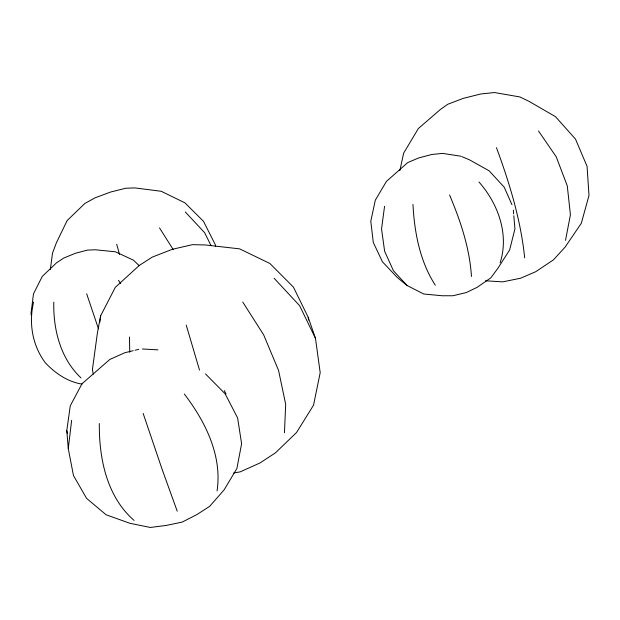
<?xml version="1.0" encoding="UTF-8"?>
<svg xmlns="http://www.w3.org/2000/svg" width="620" height="620" viewBox="0 0 620 620"><rect width="100%" height="100%" fill="white"/><g stroke="black" fill="none" stroke-linecap="round" stroke-linejoin="round"><path stroke-width="0.93" d="M284.448 432.791L285.688 404.364L278.574 370.458L263.694 334.932L242.753 302.048M217.07 490.916C222.347 455.499 205.267 421.422 184.31 394.01M33.596 302.056C28.59 323.067 32.349 345.402 45.361 362.84C55.304 373.271 67.557 381.819 82.003 384.098M205.499 373.899L225.2 393.871L237.623 417.989L241.606 443.734L236.894 468.488L224.122 489.846L209.669 506.339L197.005 514.507L182.28 522.063L166.346 525.427L150.327 527.457L129.929 523.296L106.105 514.778L86.575 498.356L73.462 475.525L68.27 448.562L71.656 420.29M50.344 269.506L52.498 253.192L56.397 242.776L67.146 220.557L84.901 203.43L95.216 197.757L110.717 191.999L125.744 188.255L134.788 187.907L161.293 191.293L184.938 202.864L203.492 221.309L215.326 244.753L215.628 246.628M99.789 322.385L100.657 315.774L115.328 287.308L139.329 265.414L152.21 257.137L172.345 249.287L192.479 244.66L205.352 244.97L239.591 248.853L269.871 263.477L293.415 287.106L308.194 317.285L315.479 338.342L320.191 372.705L313.542 405.17L296.538 432.52L275.42 452.864L259.981 462.977L240.165 471.867L233.655 472.959M384.563 206.274L381.548 229.02L384.632 251.271L393.429 270.723L406.953 285.433L423.747 294.012L442.091 295.755L452.894 295.763L466.31 292.555L477.005 287.393L490.815 277.869L497.837 268.351L509.632 249.969L514.933 228.927L513.817 215.752M68.27 448.562L66.79 430.567L70.277 405.798L82.003 383.757L109.787 359.468L124.829 352.726L133.168 350.695M100.657 315.774L97.425 332.824L92.419 369.536L93.264 374.193M500.123 262.81C509.307 234.345 498.108 203.678 478.966 182.001M565.51 240.374L570.423 214.822L567.284 185.892L556.241 156.821L538.517 130.991M399.869 170.632L403.643 153.171L418.361 128.518L440.611 109.291L447.919 104.199L463.202 98.386L480.864 93.961L494.489 92.543L519.963 96.96L528.945 101.316L555.45 116.63L575.515 139.113L587.062 166.346L589 195.401L581.32 223.285L565.021 247.225L553.396 259.912L535.68 271.723L520.622 278.225L502.727 281.86L485.414 280.798M135.02 350.246L138.725 349.347M142.368 348.983L157.945 349.835M460.978 156.24L442.657 153.396L431.869 154.473L418.578 157.976L407.673 162.618L386.415 181.412L375.286 200.237L370.799 221.263L373.287 242.443L382.408 261.772L397.25 277.458L406.953 285.433M461.815 156.597L469.325 159.751L489.126 170.802L504.223 187.217L511.942 204.67M138.919 265.438L133.463 260.175L115.398 251.782L95.294 249.775L87.466 250.1L75.477 253.254L63.736 258.06L56.606 262.756L42.284 276.357L33.488 293.872L31 313.526L31.38 315.417M185.303 211.97L204.654 232.717L211.048 245.621M134.052 520.389C106.663 496.55 99.014 458.335 99.308 423.553M274.125 278.264L299.615 305.675L315.479 338.342M80.987 377.89C60.489 358.616 53.173 329.546 53.793 302.188M118.482 280.31L120.652 283.472M159.503 227.897L173.321 249.736M435.325 285.231C419.849 261.299 414.454 232.485 412.959 204.429M224.285 390.6L226.006 393.925M449.585 195.044C460.559 220.983 469.681 248.202 471.464 276.497M177.219 511.19L162.115 469.325L143.142 413.4M496.45 147.645C509.586 183.241 520.777 219.922 524.675 257.796M98.464 328.778L86.676 293.795M199.508 370.078L186.248 325.144M116.7 244.319L119.551 254.409M66.79 430.567L67.332 433.349M308.194 317.285L308.597 320.106M513.345 210.11L513.662 213.869M129.502 336.993L129.712 352.245"/></g></svg>
